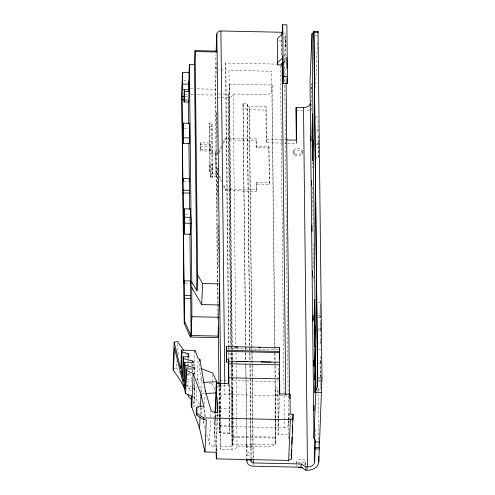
<?xml version="1.0" encoding="UTF-8"?>
<svg xmlns="http://www.w3.org/2000/svg" width="495" height="495" viewBox="0 0 495 495"><rect width="100%" height="100%" fill="white"/><g stroke="black" fill="none" stroke-linecap="round" stroke-linejoin="round"><path stroke-width="0.37" stroke-dasharray="2.48 1.86" d="M221.506 181.801L218.982 176.356L215.975 176.294A6.485 5.049 -0.6 0 1 209.707 171.109L209.781 122.995L211.978 123.045L212.386 177.47L210.189 177.42L209.998 164.167L212.194 164.216L212.386 177.47M217.546 174.611L216.043 174.58A4.282 3.335 -0.6 0 1 211.903 171.152L211.978 123.045M318.483 135.426L318.13 144.583L316.02 144.571M200.277 146.532L200.091 150.87L210.029 151.099L210.227 146.743L200.277 146.532L200.24 142.832L210.189 143.043L210.029 151.099M320.512 322.406L320.178 330.437L318.062 330.425M320.494 356.221L320.512 363.862L318.433 363.819M320.785 382.357L320.729 388.396M318.112 135.834L318.099 144.614M321.119 384.213L320.939 388.822M318.031 120.632L317.957 131.546L315.872 131.503M320.84 380.123L320.878 379.09M200.24 142.832L200.079 150.888M216.562 62.556L215.331 94.65L217.398 282.676M320.766 360.212L320.512 363.862M180.304 373.49A268.587 168.3 2.4 0 0 176.282 367.878L176.567 361.072M177.006 350.491L177.297 343.685M187.71 366.498L187.84 363.466M187.871 362.711L188.063 358.176M188.347 372.648L188.193 376.435L187.426 373.304M188.601 366.597L188.731 363.571M192.543 371.726L192.605 370.217M192.765 366.436L192.889 363.404M192.84 372.061L192.932 369.79M193.093 366.009L193.217 362.983M194.201 366.529L194.783 352.527M194.139 379.151L194.052 388.563L185.365 388.699M194.325 374.61L194.547 369.32M194.052 388.563L194.405 380.24M194.659 374.189L194.844 369.647M193.025 403.908L194.114 402.905A6.893 1.757 -2 0 0 193.997 402.621L194.634 387.387A264.25 165.578 2.4 0 0 193.774 384.664M194.114 402.905L194.739 388.037M199.77 404.452A323.346 82.517 -2 0 0 196.404 399.997L196.948 386.954M197.208 380.816L198.068 360.205M199.683 363.646L199.504 367.952L201.997 382.363L201.527 393.581L204.485 393.463M198.699 406.178L198.619 407.979L203.649 408.09L205.648 416.839M209.707 171.109L209.998 164.167M200.141 414.748L200.456 407.187M210.189 177.42L209.781 122.995M218.017 299.122L215.461 66.769L215.938 55.322M211.903 171.152L212.194 164.216M203.649 408.09L203.699 406.884M204.856 428.014L203.81 424.407L203.971 420.626M204.126 416.846L205.109 393.401M216.631 452.232L216.569 446.422L214.044 446.366A4.634 2.902 2.4 0 1 209.459 443.873L210.499 419.092M210.592 416.932L210.827 411.258M214.725 389.59L212.169 384.188L212.547 375.21M228.566 347.174L225.516 70.049L225.807 63.026L276.575 64.102M223.474 143.333L225.058 139.831L225.126 138.117L256.138 138.773L256.144 147.745L268.872 148.011L269.274 184.313L256.546 184.047L256.62 182.333L269.348 182.599L269.274 184.313M216.055 450.796C216.136 440.166 213.611 429.691 214.756 419.011M214.787 418.244L214.978 413.616M214.044 446.366L215.443 413.047M231.79 349.297L228.975 93.71L229.377 84.131L272.071 85.029L274.985 349.885M214.725 434.895L215.622 413.405M256.62 182.333L256.627 191.305L225.615 190.649L225.689 188.935L223.474 184.171M215.975 443.217L217.225 413.282M216.173 450.852L217.751 413.158M216.383 450.858L216.365 446.236M219.155 416.976L220.448 384.157M229.513 433.032L219.328 432.816L219.52 417.681M219.613 425.985L229.798 426.195L229.513 433.632L223.27 433.496A3.935 3.069 -0.6 0 1 219.464 430.353L220.838 397.535L220.696 384.584M275.319 379.999L275.752 441.856A6.485 5.049 -0.6 0 1 269.057 446.762L237.006 446.088A4.863 3.787 -0.6 0 1 232 449.59L220.43 449.349L220.25 417.532M228.832 384.064L228.783 385.234L224.798 385.153A3.935 3.069 -0.6 0 0 220.801 387.653L216.117 387.696M245.656 349.674L243.02 103.102L247.184 103.189L249.901 349.878M232.155 393.89L232.446 387.059L229.364 386.997L229.08 393.828L232.155 393.89L232.706 443.984L275.406 444.887L275.69 438.056L275.059 379.999M232.706 443.984L232.996 437.153L232.446 387.059M249.82 349.761L247.184 103.189M220.566 446.1L232.136 446.348A0.693 0.538 -0.6 0 0 232.848 445.822L233.25 436.237L232.452 363.652M256.144 147.745L256.138 138.773M251.095 459.935L251.095 444.374L250.971 447.313L246.807 447.226L246.931 444.287L246.912 458.395M287.075 143.197L266.248 142.758L266.025 106.846L249.362 106.493A2.314 1.801 -0.6 0 1 247.123 104.643M266.248 142.758L266.025 106.846M268.872 148.011L268.946 146.303L256.218 146.031M272.071 85.029L271.873 89.743A6.485 5.049 -0.6 0 1 265.184 94.656L233.126 93.982A4.863 3.787 -0.6 0 1 228.121 97.484L216.55 97.237M281.606 54.877L281.488 40.064A1.157 0.903 -0.6 0 1 281.773 39.495M284.712 82.04L284.483 61.201L285.565 35.411A3.935 3.069 -0.6 0 0 284.05 32.893M275.109 417.916L275.14 387.962L277.905 388.018L278.233 417.997M277.844 381.602L277.905 380.086M277.942 379.325L278.45 367.166M288.338 438.706L288.294 434.851L278.06 434.635L277.905 388.018M278.06 434.635L279.762 393.952M293.108 152.936L293.176 151.315M287.843 143.216L296.332 143.395L296.468 140.147M229.346 384.374L229.81 426.61L284.421 427.76A3.935 3.069 -0.6 0 0 288.486 424.778L288.647 420.985M288.678 420.224L288.993 412.644M288.294 434.851L288.876 421.035M288.907 420.267L289.228 412.595M290.027 418.813L290.188 414.977M302.365 153.128L302.433 151.507M296.511 464.069L296.598 462.039M317.425 42.811L315.55 87.238M305.743 464.941L305.854 462.237M320.5 340.826L320.321 343.505L318.205 343.493M320.191 304.01L320.005 317.4L317.92 317.357M318.198 388.068L318.056 389.911L316.998 390.92M320.519 329.602L320.29 343.536M320.989 376.615L321.125 375.433L318.353 375.377M311.219 89.521L311.541 83.723L311.856 112.334M214.589 422.866L215.597 415.058L219.137 415.466M285.386 46.524L285.547 39.13L285.386 46.524L283.839 46.493M320.686 376.899L321.007 362.513L318.898 362.321M221.649 145.827L218.802 152.138L215.795 152.076A4.282 3.335 -0.6 0 1 211.656 148.649M223.233 142.325L225.126 138.117M219.05 153.147L221.581 147.541M318.242 157.682L318.57 143.117L318.242 157.682L316.163 157.639M320.519 316.373L320.469 315.903L320.147 330.468M320.005 317.4L320.395 303.794M320.983 362.365L320.63 376.788M282.911 38.486L285.182 36.457A5.327 4.146 -0.6 0 0 285.98 35.504M283.74 61.937L285.442 60.415A5.327 4.146 -0.6 0 0 285.887 59.963M174.339 368.41L176.282 367.878M193.044 406.104L197.493 405.789M186.634 381.985L191.701 381.905M314.82 35.881L317.71 35.943M284.006 39.093L285.547 39.13M278.673 40.906L281.451 40.961M284.062 55.947L286.141 55.991M220.652 69.95L225.516 70.049M183.794 80.171L188.112 80.258M190.272 88.71L193.322 88.778M197.14 88.859L215.443 89.242M218.233 94.025L222.088 94.106M222.861 94.124L228.257 94.236A0.693 0.538 -0.6 0 0 228.975 93.71M184.827 94.458L187.877 94.52M190.928 94.588L193.978 94.65M197.029 94.718L215.331 95.102M184.969 96.729L187.853 96.791M184.858 99.489L188.453 99.563M184.771 100.677L187.859 100.739M242.958 104.556A6.485 5.049 -0.6 0 0 249.226 109.742L265.889 110.088M295.973 110.725L302.637 110.868M315.507 116.919L318.285 116.981M209.633 126.602L211.829 126.652M316.342 130.006L318.427 130.049M184.326 128.756L188.644 128.842M209.614 129.498L211.81 129.548M210.115 135.859L212.312 135.908M266.384 139.516L281.81 139.838M282.583 139.856L285.665 139.924M225.058 139.831L256.063 140.487M316.491 143.074L318.57 143.117M209.75 141.663L211.947 141.706M200.141 144.305L210.09 144.515M200.197 149.385L210.146 149.595M209.459 148.605A6.485 5.049 -0.6 0 0 215.727 153.79L218.734 153.852M210.313 153.741L212.51 153.79M210.338 173.819L212.541 173.863M210.128 176.331L212.33 176.375M183.596 181.281L188.638 181.387M225.689 188.935L256.695 189.591M185.272 214.422L189.591 214.514M184.722 283.654L189.041 283.746M318.248 302.792L320.327 302.835M317.697 315.847L320.469 315.903M317.839 328.915L320.618 328.971M318.755 349.253L320.84 349.297M227.836 348.598L278.419 349.668M186.021 367.754L190.451 367.847M186.535 368.119L188.069 368.15M219.848 380.383L227.849 380.55M275.078 381.546L232.384 380.643L232.192 363.664M216.544 386.081L220.51 386.162L220.745 387.795M320.803 389.998L318.025 389.942L317.957 388.983M274.855 394.793L277.621 394.849M220.838 397.535A3.935 3.069 -0.6 0 1 224.897 394.552L285.764 395.839A3.935 3.069 -0.6 0 1 288.888 397.169M219.434 408.462L229.612 408.672M219.619 425.811L229.804 426.028M233.25 436.237L275.95 437.141M232.996 437.153L275.69 438.056M247.017 452.269L251.182 452.362M289.228 454.905L291.363 454.948M246.881 455.493L251.045 455.579M187.135 379.455L192.159 380.81M185.891 385.345L191.633 386.892M202.257 380.401L197.301 378.514A268.587 168.3 2.4 0 1 201.527 393.581M209.342 383.105L212.169 384.188M219.687 176.003L221.581 180.087M223.406 185.885L225.615 190.649M206.743 434.499L209.459 443.873M200.84 407.342L202.368 416.097M203.154 420.632L203.81 424.407M315.569 117.878L315.581 118.528M318 389.181L318.044 393.049M318.05 393.822L318.588 442.511M318.594 443.285L318.632 446.372M312.401 161.822L312.469 168.009M312.679 187.339L313.088 224.452M313.298 243.788L313.589 270.072M313.657 276.26L313.706 280.9M315.34 429.363L315.426 437.097M307.302 467.93L307.333 470.25M296.307 141.118L296.332 143.395M285.565 35.411L285.863 62.438M285.931 68.619L286.048 79.429M286.06 80.202L286.091 83.296M284.749 85.128L288.152 394.676M288.164 395.443L288.437 420.15M288.443 420.917L288.486 424.778M281.803 36.123L282.014 55.421M280.442 65.724L284.421 427.76M278.246 418.764L278.339 427.222M275.022 352.972L275.313 379.226M274.731 349.897L271.662 71.255L228.968 70.352L232.044 349.767M274.762 352.985L275.053 379.232M275.115 418.683L275.406 444.887M268.946 146.303L269.348 182.599M256.546 184.047L256.627 191.305M249.362 106.493L252.06 351.611M252.066 352.384L252.357 378.675M252.363 379.448L252.809 419.655M252.815 420.428L253.236 458.321M249.226 109.742L251.819 345.609M251.831 346.382L251.875 350.243M251.881 351.017L252.172 377.301M252.178 378.075L253.063 458.475M253.124 463.883L253.137 465.43M249.932 352.972L250.062 364.568M250.068 365.341L250.662 419.475M250.674 420.249L250.971 447.313M249.851 352.855L249.932 359.809M249.987 365.223L251.027 459.558M243.02 103.102L245.73 349.786M245.768 352.879L245.842 359.84M245.904 365.254L246.807 447.226M245.687 352.762L245.792 362.043M245.798 362.816L246.863 459.471M233.126 93.982L235.898 345.708M235.905 346.481L235.942 349.569M235.973 352.657L236.239 376.596M236.245 377.363L236.69 417.52M236.697 418.294L237.006 446.088M229.377 84.131L232.304 349.755M232.334 352.842L232.409 359.791M232.421 360.564L232.446 362.885M232.075 352.855L232.149 359.803M232.161 360.577L232.186 362.891M231.821 352.39L232.848 445.822M228.257 94.236L231.072 349.829M231.103 352.916L231.184 359.865M231.19 360.638L231.215 362.953M231.227 363.726L232.136 446.348M228.121 97.484L230.893 349.21M230.936 353.071L231.029 361.567M231.035 362.34L231.066 364.654M231.072 365.428L232 449.59M225.807 63.026L228.962 349.674M228.999 352.762L229.067 358.943M228.572 347.948L228.591 349.489M228.622 352.576L228.684 357.978M228.975 384.225L229.513 433.632M224.792 384.522L224.897 394.552M220.492 384.083L220.51 386.162M216.89 112.526L217.181 138.779M217.503 168.121L217.8 195.148M218.134 225.262L218.425 251.516M219.885 384.33L220.238 416.759M216.723 112.681L217.181 154.378M217.336 168.281L217.8 210.746M217.961 225.417L218.419 267.114M219.712 384.485L220.071 416.914M220.077 417.687L220.43 449.349M219.421 408.629L219.514 416.932M218.951 384.033L219.464 430.353M219.161 417.724L219.328 432.816M217.404 283.449L217.627 303.522M217.633 304.295L217.763 315.872M217.769 316.645L217.8 318.959M215.795 152.076L216.043 174.58M215.727 153.79L215.975 176.294M189.764 218.45L189.851 226.135M219.266 69.919A3.935 3.069 -0.6 0 1 218.654 69.869M216.519 68.96A3.935 3.069 -0.6 0 1 215.461 66.769M284.483 61.201A3.935 3.069 -0.6 0 1 284 62.58M185.019 352.57A268.587 168.3 2.4 0 1 186.819 355.552M187.859 357.347A268.587 168.3 2.4 0 1 188.614 358.702M191.126 363.466A268.587 168.3 2.4 0 1 192.462 366.201M193.1 401.476A317.716 81.081 -2 0 1 193.997 402.621M177.724 352.415A264.25 165.578 2.4 0 1 180.502 356.691M189.331 373.193A264.25 165.578 2.4 0 1 191.843 379.244M194.634 387.387A5.73 3.589 2.4 0 1 193.607 390.171M187.388 384.943A268.587 168.3 2.4 0 1 191.076 392.077M193.161 396.656A322.752 82.362 -2 0 1 196.404 399.997M309.486 109.612A11.113 8.656 -0.6 0 1 305.118 110.812M296.833 462.943A4.628 2.902 2.4 0 1 299.098 459.502A4.628 2.902 2.4 0 1 304.951 460.511A4.628 2.902 2.4 0 1 304.524 464.261M299.828 464.867A4.628 2.902 2.4 0 1 299.153 464.681M297 466.073A4.628 2.902 2.4 0 1 296.486 464.743M297.817 462.72A4.628 2.902 2.4 0 1 303.188 462.299A4.628 2.902 2.4 0 1 305.687 465.393M294.853 155.226A4.628 2.902 2.4 0 0 302.315 153.586A4.628 2.902 2.4 0 0 296.047 150.288A4.628 2.902 2.4 0 0 294.853 155.226M294.921 153.605A4.628 2.902 2.4 0 0 302.383 151.959A4.628 2.902 2.4 0 0 296.115 148.667A4.628 2.902 2.4 0 0 294.921 153.605"/><path stroke-width="0.74" d="M317.648 386.706L313.886 31.556L317.648 386.706A14.336 4.684 -65.2 0 1 315.94 389.714L313.935 437.883L315.464 440.191L314.634 461.742A6.949 5.408 -0.6 0 1 307.469 467.008L306.04 466.977L301.214 463.97L253.285 462.955A2.314 1.801 -0.6 0 1 251.045 461.105L251.027 459.558M246.863 459.471L246.881 461.018A6.485 5.049 -0.6 0 0 253.149 466.203L301.078 467.212L305.904 470.219L307.333 470.25A11.113 8.656 -0.6 0 0 318.799 461.829L321.954 378.081L318.019 31.649L317.951 32.033M312.407 130.748L312.246 147.498L312.852 139.986L312.964 143.364L312.394 160.566L312.549 143.816M312.407 130.6L312.568 113.85L311.992 131.057L312.104 134.43L312.71 126.918L312.549 143.668M314.455 316.602L314.294 333.352L314.9 325.846L315.012 329.218L314.436 346.42L314.597 329.67M314.449 316.46L314.61 299.71L314.034 316.911L314.152 320.284L314.752 312.778L314.597 329.528M314.962 363.064L314.808 379.82L315.408 372.308L315.519 375.68L314.95 392.882L315.105 376.132M314.962 362.922L315.123 346.172L314.548 363.373L314.659 366.752L315.265 359.24L315.105 375.99M228.77 383.693L228.529 362.117L226.456 362.068L226.487 346.562L279.366 347.676L279.762 393.952L290.002 394.168L290.219 414.21L293.065 414.266L291.406 458.945L288.653 460.412L216.352 458.884L216.08 453.074M228.529 362.117L228.647 359.221L226.568 359.178M189.665 209.23L189.474 178.627L182.995 178.491L182.878 181.263L181.974 99.427L182.352 80.141L182.457 89.607L188.935 89.743L189.041 72.579L182.562 72.443L181.776 94.397L184.301 323.445L189.802 336.117M182.457 89.607L182.562 72.443M183.119 123.168L183.051 143.358L189.529 143.494L189.758 137.944L189.597 123.305L183.119 123.168L183.051 143.358M183.515 350.194A268.587 168.3 2.4 0 0 177.389 341.42L174.153 342.311L173.046 368.769L173.448 370.415A264.25 165.578 2.4 0 1 184.969 388.853M173.448 370.415L174.401 347.694L185.588 393.537L192.252 396.606M190.111 336.699L190.699 337.002L191.058 336.037L190.6 280.999L184.121 280.863L184.004 283.641L182.995 178.491M189.041 72.579L189.375 64.604L194.467 64.709L196.954 290.806L191.763 281.921L189.375 64.604M184.066 208.834L184.047 234.11L190.526 234.246L190.99 223.282L190.922 217.361L184.443 217.225L184.214 222.632L184.066 208.834L190.544 208.977L190.637 217.404M184.047 234.11L184.443 217.225M189.597 123.305L189.529 143.494M228.647 359.221L228.857 383.476L216.309 383.21L216.426 394.212L217.676 402.534L217.788 412.391L215.474 412.341A4.634 2.902 2.4 0 1 210.889 409.841L205.239 390.382L199.862 359.339L198.136 358.677A268.587 168.3 2.4 0 0 194.869 350.423L181.585 350.144L180.854 367.643A2.326 0.322 85.9 0 1 180.421 367.983L174.153 342.311M184.301 323.445L184.121 280.863M182.024 351.957L188.249 353.634L189.016 356.765L183.218 356.852L182.395 376.522L181.201 371.627L182.024 351.957L181.585 350.144M189.474 178.627L189.356 181.399L188.942 143.569M194.467 64.709L195.11 50.632L217.095 51.096L219.693 283.907L218.054 337.609L190.569 337.052M183.651 358.621L182.828 378.291L183.738 382.029L184.567 362.359L193.254 362.222L192.988 361.14L183.651 358.621L183.218 356.852M190.34 213.834L190.544 208.977M185.279 365.291L194.615 367.804L194.875 368.893L186.188 369.029L185.365 388.699L184.456 384.962L185.279 365.291L184.567 362.359M185.588 393.537L186.553 370.501L186.188 369.029M190.6 280.999L190.482 283.777L189.931 233.826M188.094 357.415L188.249 353.634M184.412 320.766L191.058 336.037L191.868 316.707L191.763 281.921M216.352 458.884L216.631 452.232L204.961 451.985L199.572 428.361L191.163 405.257L191.497 395.555M192.92 362.649L192.988 361.14M191.794 407.602L193.143 373.539L186.553 370.501M196.954 290.806L197.616 275.028L195.11 50.632M194.813 351.827L194.869 350.423M194.547 369.32L194.615 367.804M193.143 373.539L200.995 394.329L203.723 406.284L198.699 406.178L196.769 407.589L196.763 415.2L203.748 419.704L206.316 419.76L204.961 451.985M196.763 415.2L196.769 407.589M218.809 304.951L201.706 304.586L202.591 283.548L197.616 275.028M199.776 361.492L199.862 359.339M199.572 428.361L200.048 417.019M200.487 406.432L200.995 394.329M216.098 51.511L216.835 33.957A3.935 3.069 -0.6 0 1 220.9 30.975L281.76 32.262A3.935 3.069 -0.6 0 1 282.967 32.435M203.748 419.704L203.829 417.898L196.837 413.399M205.171 391.892L205.239 390.382M215.009 412.842L216.309 383.21M216.723 383.241L216.785 381.744L212.64 372.964L200.89 368.478M215.659 412.638L216.426 394.212M217.262 412.514L217.676 402.534M246.881 461.018L246.931 459.849L251.095 459.935L251.045 461.105M277.547 64.833L277.59 63.935A5.327 4.146 -0.6 0 1 278.908 61.331L282.311 58.286A1.157 0.903 -0.6 0 0 282.596 57.723L282.67 55.916L282.973 83.507L287.137 83.593L287.44 76.385L286.877 24.837L282.707 24.75L282.329 33.765A1.157 0.903 -0.6 0 1 282.045 34.328L278.642 37.373A5.327 4.146 -0.6 0 0 277.324 39.977L277.547 64.833L281.717 64.919L281.754 64.022A1.157 0.903 -0.6 0 1 282.039 63.453L283.171 62.438M282.973 83.507L283.276 76.298L282.707 24.75M310.557 103.22A6.949 5.408 -0.6 0 1 303.509 107.638L296.109 107.483L296.295 140.357M289.81 398.778L290.002 394.168M288.653 460.412L290.355 419.729L293.108 418.263M291.586 449.578L291.406 458.945M291.809 444.201L292.099 437.295M292.291 432.692L292.582 425.78M292.811 420.41L293.065 414.266M301.078 467.212L301.214 463.97M305.904 470.219L306.04 466.977M313.75 32.274A14.336 4.684 -65.2 0 0 312.023 33.747L310.012 81.415L313.935 437.883M188.843 91.216L188.954 90.263L188.713 102.032L184.06 101.958L184.301 90.195L184.084 101.933M228.671 361.189L279.471 362.266M226.487 346.562L226.456 362.068M279.366 347.676L279.285 358.925M216.544 386.081L216.117 387.696M191.2 404.774L191.163 405.257M203.476 382.301L216.785 381.744M205.963 393.401L216.315 392.968M313.91 31.68L318.081 31.767M313.985 32.156L318.149 32.243M195.154 51.548L217.138 52.012M283.276 76.298L287.44 76.385M182.686 84.088L189.17 84.224M184.388 91.464L189.016 91.563M182.092 96.667L184.251 96.711M181.974 99.427L184.134 99.47M286.438 139.936L296.468 140.147L296.109 107.483M183.28 137.808L189.758 137.944M183.119 190.179L189.604 190.315M183.008 192.951L189.486 193.087M184.505 223.146L190.99 223.282M202.591 283.548L219.693 283.907M184.282 295.459L190.761 295.595M184.165 298.231L190.643 298.367M191.868 316.707L218.945 317.276M191.082 335.511L218.159 336.08M234.803 347.187L237.866 347.249M258.557 347.688L260.859 347.731M226.531 350.355L279.409 351.469M226.487 351.438L279.366 352.551M237.903 361.387L247.915 361.598M260.995 361.876L271 362.086M228.727 363.806L279.526 364.877M317.79 377.994L321.954 378.081M228.795 377.784L279.595 378.854M317.753 380.884L321.923 380.971M315.847 392.288L321.632 392.411M203.829 417.898L290.355 419.729M315.389 441.899L319.553 441.986M315.21 447.375L319.38 447.468M315.173 448.891L319.337 448.977M216.94 382.982L220.479 383.39M181.201 371.627L182.587 371.999M184.456 384.962L185.891 385.345M191.546 287.187L201.706 304.586M188.688 102.057L188.626 100.12M318.743 456.421L318.799 461.829M312.023 33.74L315.946 389.714M311.046 135.605L311.108 141.013M311.541 180.428L311.596 185.842M312.036 225.256L312.104 231.437M312.537 270.852L312.593 276.26M313.026 315.674L313.088 321.088M313.521 360.502L313.583 365.91M314.016 405.325L314.071 410.732M314.375 437.784L314.634 461.742M303.509 107.638L307.469 467.008M286.853 57.538L286.97 68.267M287.081 78.229L287.137 83.593M286.091 83.296L289.519 394.546M281.76 32.262L281.791 35.349M282.101 63.137L285.745 394.298M281.698 63.379L281.717 64.919M279.428 372.023L279.675 394.36M253.248 459.867L253.285 462.955M220.9 30.975L224.779 383.749M216.835 33.957L217.02 50.954M219.607 285.838L220.677 383.043M218.314 326.137L218.945 383.26M188.843 81.001L188.935 89.743M190.328 216.043L190.346 217.559M190.445 226.661L190.526 234.246M188.465 100.337L188.719 123.496M187.624 394.249A264.25 165.578 2.4 0 1 188.843 396.965A317.716 81.081 -2 0 1 191.107 399.205M302.575 467.633A4.628 2.902 2.4 0 1 298.417 467.132"/></g></svg>
